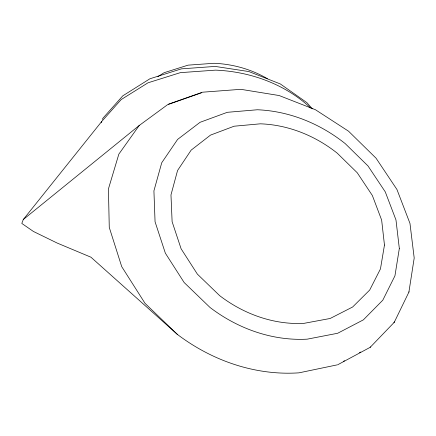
<?xml version="1.0" encoding="UTF-8"?>
<svg xmlns="http://www.w3.org/2000/svg" width="436" height="436" viewBox="0 0 436 436"><rect width="100%" height="100%" fill="white"/><g stroke="black" fill="none" stroke-linecap="round" stroke-linejoin="round"><path stroke-width="0.65" d="M408.892 292.147L414.2 258.036L409.971 223.406L396.956 189.507L376.066 158.203L348.511 131.176L315.451 109.741L279.165 95.539L240.841 89.326L202.544 92.198L168.536 104.139M310.388 107.97L309.533 106.934A134.266 109.763 1 0 0 215.548 70.131L180.34 72.654L148.011 82.802L121.154 99.588L101.724 121.47L23.255 219.553L21.8 223.428L33.468 231.489L57.198 243.065L90.939 257.196L177.403 334.439A184.041 160.486 51.3 0 0 298.998 372.835L336.756 364.959M101.196 122.69L101.724 121.47M394.46 321.872L393.915 322.656M409.061 291.793L394.253 322.302L370.186 347.318L337.415 364.91M102.275 119.399L103.13 117.982L122.772 95.849L149.935 78.763L181.436 68.85L215.188 66.425L248.885 71.559L280.321 83.952L306.84 102.596L312.334 108.842M201.53 92.775L167.549 104.711L139.209 125.492L118.843 154.131L108.433 188.919L109.267 227.418L121.72 266.636L145.041 303.347L177.403 334.439M370.186 347.318L370.567 346.92M23.255 219.553L139.209 125.492M157.881 76.605L164.17 72.676L188.074 65.149L214.016 63.28A100.901 84.546 1.2 0 1 267.393 78.693M343.334 361.406L344.527 360.763M359.466 352.697L360.665 352.048M399.327 248.487L394.94 275.825L382.797 300.186L363.373 319.855L337.66 333.268L307.227 339.159A149.875 129.884 52.1 0 1 210.032 307.478L184.161 282.539L165.358 253.18L155.063 221.788L153.919 190.859L161.734 162.748L177.605 139.416L200.064 122.309L227.298 112.314L257.349 109.763A154.584 137.1 57.3 0 1 345.181 143.586L368.011 165.958L385.282 191.895L395.975 219.94L399.327 248.487M384.465 245.048L380.47 268.881L369.706 290.033L352.631 307.004L330.166 318.476L303.701 323.398A130.593 113.289 52.3 0 1 219.7 295.673L197.383 274.135L181.109 248.798L172.116 221.69L170.972 194.919L177.561 170.503L191.148 150.131L210.517 135.1L234.137 126.211L260.314 123.819A134.146 118.745 56.8 0 1 337.224 153.161L357.242 172.76L372.36 195.502L381.647 220.082L384.465 245.048"/></g></svg>
